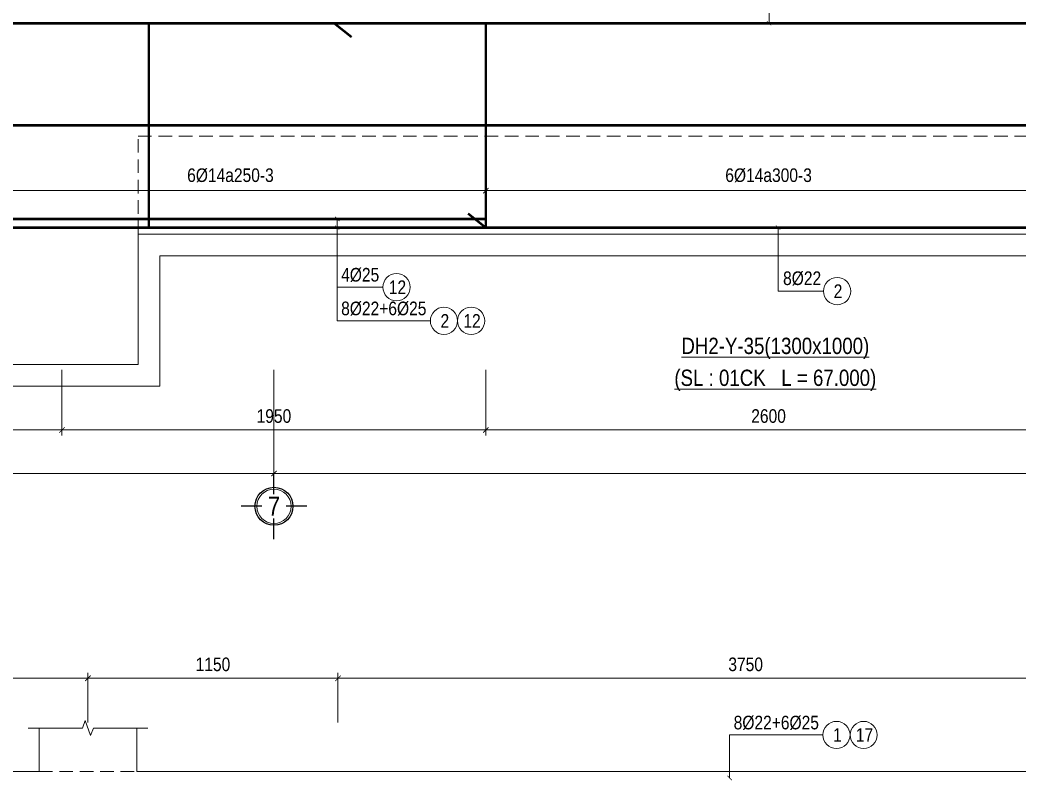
# Model space of a CAD drawing. Header units: millimetres. Extents: x 3014920 to 3563667, y -1638653 to -1356471.
# Drawn here: x 3499151 to 3503746, y -1615918 to -1612431 of the extents above; entities that cross this region are included whole.
import ezdxf
from ezdxf.enums import TextEntityAlignment as Align
from ezdxf.xclip import XClip

# ---------------------------------------------------------------- set-up
doc = ezdxf.new("R2010")
doc.units = ezdxf.units.MM
doc.header["$MEASUREMENT"] = 0
doc.header["$XCLIPFRAME"] = 0
doc.header["$PDMODE"] = 2
doc.linetypes.add('HIDDEN', pattern=[0.375, 0.25, -0.125])
doc.layers.get('0').update_dxf_attribs({"lineweight": 9})
doc.layers.get('Defpoints').update_dxf_attribs({"color": 10, "lineweight": 0})
for name, color, linetype, lineweight in [('2', 2, 'Continuous', 20), ('CDAI', 21, 'Continuous', 40), ('CTHEP', 50, 'Continuous', 50), ('DBAO', 90, 'Continuous', 13), ('DGIONG', 130, 'Continuous', 13), ('DMo', 9, 'HIDDEN', 9), ('KTH', 154, 'Continuous', 9), ('Net khuat', 8, 'HIDDEN', 13), ('TEXT', 7, 'Continuous', 15)]:
    doc.layers.add(name, color=color, linetype=linetype, lineweight=lineweight)
doc.layers.add('8', color=8, linetype='Continuous')
doc.styles.add('HELVECONDENSE', font='VHELVCN_0.TTF')
doc.styles.add('Star-HelCon', font='VHELVCN_0.TTF')
doc.styles.add('TTP-HelCon', font='VHELVCN_0.TTF')
doc.styles.add('VNI-HELVE-CONDENSE', font='VHELVCN_0.TTF')
doc.dimstyles.new('kc-25', dxfattribs={"dimtxt": 62.5, "dimasz": 20, "dimexe": 20, "dimexo": 50, "dimgap": 25, "dimtad": 3, "dimdec": 0, "dimzin": 0, "dimdsep": 46, "dimtxsty": 'VNI-HELVE-CONDENSE', "dimblk": 'DIM', "dimcen": 2.5, "dimclrd": 256, "dimclre": 154, "dimclrt": 7, "dimaunit": 1, "dimadec": 0, "dimazin": 0, "dimtfac": 1, "dimtdec": 0, "dimtix": 1, "dimtmove": 0, "dimatfit": 3, "dimldrblk": 'DOT', "dimfxl": 1, "dimtolj": 1, "dimtzin": 0, "dimarcsym": 0})
doc.dimstyles.new('TTP-25', dxfattribs={"dimscale": 25, "dimtxt": 2.5, "dimasz": 1, "dimexe": 1, "dimexo": 1, "dimgap": 0.09, "dimtad": 0, "dimdec": 4, "dimrnd": 1, "dimzin": 9, "dimdsep": 46, "dimtxsty": 'TTP-HelCon', "dimblk": 'ARCHTICK', "dimcen": 0.09, "dimdle": 1.5, "dimclrd": 256, "dimclre": 256, "dimclrt": 7, "dimadec": 0, "dimazin": 0, "dimtfac": 1, "dimtdec": 4, "dimtmove": 0, "dimatfit": 3, "dimldrblk": 'ARCHTICK', "dimfxl": 1, "dimtvp": 1, "dimtolj": 1, "dimtzin": 0, "dimarcsym": 0})

# ---------------------------------------------------------------- blocks, each defined once
blk = doc.blocks.new('2Y-34')
at = {"layer": 'CTHEP'}
blk.add_line((26079.99251, -500), (69.99249, -500), dxfattribs=at)
blk.add_lwpolyline([(30, -970), (26119.99251, -970)], dxfattribs=at)
blk = doc.blocks.new('_ArchTick')
at = {"color": 0, "linetype": 'ByBlock', "const_width": 0.15}
blk.add_lwpolyline([(-0.5, -0.5), (0.5, 0.5)], dxfattribs=at)
blk = doc.blocks.new('*D1738')
at = {"layer": 'Defpoints', "color": 0, "transparency": 16777216}
for p in [(30200.1, -1600), (32050, -1600), (30200.1, -1901)]:
    blk.add_point(p, dxfattribs=at)
at = {"layer": 'KTH', "lineweight": -2, "transparency": 16777216}
for p, q in [((30200.1, -1625), (30200.1, -1926)), ((32050, -1625), (32050, -1926)), ((32087.5, -1901), (30162.6, -1901))]:
    blk.add_line(p, q, dxfattribs=at)
at = {"layer": 'KTH', "lineweight": -2, "transparency": 16777216, "xscale": 25, "yscale": 25, "zscale": 25, "rotation": 180}
blk.add_blockref('_ArchTick', (30200.1, -1901), dxfattribs=at)
at = {"layer": 'KTH', "lineweight": -2, "transparency": 16777216, "xscale": 25, "yscale": 25, "zscale": 25}
blk.add_blockref('_ArchTick', (32050, -1901), dxfattribs=at)
at = {"layer": 'KTH', "color": 7, "transparency": 16777216, "insert": (31125, -1837.2), "char_height": 62.5, "attachment_point": 5, "style": 'TTP-HelCon'}
blk.add_mtext('\\A1;1850', dxfattribs=at)
blk = doc.blocks.new('*D1746')
at = {"layer": 'Defpoints', "color": 0, "transparency": 16777216}
for p in [(44600.1, -321.3), (44600.1, -550), (48050, -550)]:
    blk.add_point(p, dxfattribs=at)
at = {"layer": 'KTH', "lineweight": -2, "transparency": 16777216}
for p, q in [((48087.5, -321.3), (44562.6, -321.3)), ((44600.1, -525), (44600.1, -296.3)), ((48050, -525), (48050, -296.3))]:
    blk.add_line(p, q, dxfattribs=at)
at = {"layer": 'KTH', "lineweight": -2, "transparency": 16777216, "xscale": 25, "yscale": 25, "zscale": 25, "rotation": 180}
blk.add_blockref('_ArchTick', (44600.1, -321.3), dxfattribs=at)
at = {"layer": 'KTH', "lineweight": -2, "transparency": 16777216, "xscale": 25, "yscale": 25, "zscale": 25}
blk.add_blockref('_ArchTick', (48050, -321.3), dxfattribs=at)
at = {"layer": 'KTH', "color": 7, "transparency": 16777216, "insert": (46325.1, -257.5), "char_height": 62.5, "attachment_point": 5, "style": 'TTP-HelCon'}
blk.add_mtext('\\A1;3450', dxfattribs=at)
blk = doc.blocks.new('*D1747')
at = {"layer": 'Defpoints', "color": 0, "transparency": 16777216}
for p in [(48050, -321.3), (48050, -550), (49200, -550)]:
    blk.add_point(p, dxfattribs=at)
at = {"layer": 'KTH', "lineweight": -2, "transparency": 16777216}
for p, q in [((49237.5, -321.3), (48012.5, -321.3)), ((48050, -525), (48050, -296.3)), ((49200, -525), (49200, -296.3))]:
    blk.add_line(p, q, dxfattribs=at)
at = {"layer": 'KTH', "lineweight": -2, "transparency": 16777216, "xscale": 25, "yscale": 25, "zscale": 25, "rotation": 180}
blk.add_blockref('_ArchTick', (48050, -321.3), dxfattribs=at)
at = {"layer": 'KTH', "lineweight": -2, "transparency": 16777216, "xscale": 25, "yscale": 25, "zscale": 25}
blk.add_blockref('_ArchTick', (49200, -321.3), dxfattribs=at)
at = {"layer": 'KTH', "color": 7, "transparency": 16777216, "insert": (48625, -257.5), "char_height": 62.5, "attachment_point": 5, "style": 'TTP-HelCon'}
blk.add_mtext('\\A1;1150', dxfattribs=at)
blk = doc.blocks.new('*D1749')
at = {"layer": 'Defpoints', "color": 0, "transparency": 16777216}
for p in [(49200, -321.3), (49200, -550), (52950, -550)]:
    blk.add_point(p, dxfattribs=at)
at = {"layer": 'KTH', "lineweight": -2, "transparency": 16777216}
for p, q in [((52987.5, -321.3), (49162.5, -321.3)), ((49200, -525), (49200, -296.3)), ((52950, -525), (52950, -296.3))]:
    blk.add_line(p, q, dxfattribs=at)
at = {"layer": 'KTH', "lineweight": -2, "transparency": 16777216, "xscale": 25, "yscale": 25, "zscale": 25, "rotation": 180}
blk.add_blockref('_ArchTick', (49200, -321.3), dxfattribs=at)
at = {"layer": 'KTH', "lineweight": -2, "transparency": 16777216, "xscale": 25, "yscale": 25, "zscale": 25}
blk.add_blockref('_ArchTick', (52950, -321.3), dxfattribs=at)
at = {"layer": 'KTH', "color": 7, "transparency": 16777216, "insert": (51075, -257.5), "char_height": 62.5, "attachment_point": 5, "style": 'TTP-HelCon'}
blk.add_mtext('\\A1;3750', dxfattribs=at)
blk = doc.blocks.new('*D1762')
at = {"layer": 'Defpoints', "color": 0, "transparency": 16777216}
for p in [(31650.1, -602.9), (33999.6, -602.9), (31650.1, -800)]:
    blk.add_point(p, dxfattribs=at)
at = {"layer": 'KTH', "lineweight": -2, "transparency": 16777216}
for p, q in [((31650.1, -627.9), (31650.1, -825)), ((33999.6, -627.9), (33999.6, -825)), ((34037.1, -800), (31612.6, -800))]:
    blk.add_line(p, q, dxfattribs=at)
at = {"layer": 'KTH', "lineweight": -2, "transparency": 16777216, "xscale": 25, "yscale": 25, "zscale": 25, "rotation": 180}
blk.add_blockref('_ArchTick', (31650.1, -800), dxfattribs=at)
at = {"layer": 'KTH', "lineweight": -2, "transparency": 16777216, "xscale": 25, "yscale": 25, "zscale": 25}
blk.add_blockref('_ArchTick', (33999.6, -800), dxfattribs=at)
at = {"layer": 'KTH', "color": 7, "transparency": 16777216, "insert": (32824.8, -730.1), "char_height": 62.5, "attachment_point": 5, "style": 'TTP-HelCon'}
blk.add_mtext('\\A1;6Þ14a250-3', dxfattribs=at)
blk = doc.blocks.new('*D1764')
at = {"layer": 'Defpoints', "color": 0, "transparency": 16777216}
for p in [(33999.6, -602.9), (36600, -602.9), (36600, -800)]:
    blk.add_point(p, dxfattribs=at)
at = {"layer": 'KTH', "lineweight": -2, "transparency": 16777216}
for p, q in [((33999.6, -627.9), (33999.6, -825)), ((36600, -627.9), (36600, -825)), ((33962.1, -800), (36637.5, -800))]:
    blk.add_line(p, q, dxfattribs=at)
at = {"layer": 'KTH', "lineweight": -2, "transparency": 16777216, "xscale": 25, "yscale": 25, "zscale": 25, "rotation": 180}
blk.add_blockref('_ArchTick', (33999.6, -800), dxfattribs=at)
at = {"layer": 'KTH', "lineweight": -2, "transparency": 16777216, "xscale": 25, "yscale": 25, "zscale": 25}
blk.add_blockref('_ArchTick', (36600, -800), dxfattribs=at)
at = {"layer": 'KTH', "color": 7, "transparency": 16777216, "insert": (35299.8, -730.1), "char_height": 62.5, "attachment_point": 5, "style": 'TTP-HelCon'}
blk.add_mtext('\\A1;6Þ14a300-3', dxfattribs=at)
blk = doc.blocks.new('*D1767')
at = {"layer": 'Defpoints', "color": 0, "transparency": 16777216}
for p in [(33025, -1600), (23925, -1625), (33025, -2101)]:
    blk.add_point(p, dxfattribs=at)
at = {"layer": 'KTH', "lineweight": -2, "transparency": 16777216}
for p, q in [((23925, -1650), (23925, -2126)), ((33025, -1625), (33025, -2126)), ((23887.5, -2101), (33062.5, -2101))]:
    blk.add_line(p, q, dxfattribs=at)
at = {"layer": 'KTH', "lineweight": -2, "transparency": 16777216, "xscale": 25, "yscale": 25, "zscale": 25, "rotation": 180}
blk.add_blockref('_ArchTick', (23925, -2101), dxfattribs=at)
at = {"layer": 'KTH', "lineweight": -2, "transparency": 16777216, "xscale": 25, "yscale": 25, "zscale": 25}
blk.add_blockref('_ArchTick', (33025, -2101), dxfattribs=at)
at = {"layer": 'KTH', "color": 7, "transparency": 16777216, "insert": (28475, -2037.2), "char_height": 62.5, "attachment_point": 5, "style": 'TTP-HelCon'}
blk.add_mtext('\\A1;9100', dxfattribs=at)
blk = doc.blocks.new('dau truc')
blk.add_circle((0, 0), 180)
at = {"layer": '8'}
for p, q in [((0, 127), (0, 345)), ((-127, 0), (-345, 0)), ((345, 0), (127, 0)), ((0, -345), (0, -127))]:
    blk.add_line(p, q, dxfattribs=at)
blk.add_circle((0, 0), 200, dxfattribs=at)
at = {"layer": 'TEXT', "style": 'HELVECONDENSE'}
blk.add_attdef('A', text='', height=233, dxfattribs=at).set_placement((0, 0), align=Align.MIDDLE)
blk = doc.blocks.new('*D1774')
at = {"layer": 'Defpoints', "color": 0, "transparency": 16777216}
for p in [(33025, -1600), (42425, -1625), (33025, -2101)]:
    blk.add_point(p, dxfattribs=at)
at = {"layer": 'KTH', "lineweight": -2, "transparency": 16777216}
for p, q in [((33025, -1625), (33025, -2126)), ((42425, -1650), (42425, -2126)), ((42462.5, -2101), (32987.5, -2101))]:
    blk.add_line(p, q, dxfattribs=at)
at = {"layer": 'KTH', "lineweight": -2, "transparency": 16777216, "xscale": 25, "yscale": 25, "zscale": 25, "rotation": 180}
blk.add_blockref('_ArchTick', (33025, -2101), dxfattribs=at)
at = {"layer": 'KTH', "lineweight": -2, "transparency": 16777216, "xscale": 25, "yscale": 25, "zscale": 25}
blk.add_blockref('_ArchTick', (42425, -2101), dxfattribs=at)
at = {"layer": 'KTH', "color": 7, "transparency": 16777216, "insert": (37725, -2037.2), "char_height": 62.5, "attachment_point": 5, "style": 'TTP-HelCon'}
blk.add_mtext('\\A1;9400', dxfattribs=at)
blk = doc.blocks.new('*D1796')
at = {"layer": 'Defpoints', "color": 0, "transparency": 16777216}
for p in [(32050, -1600), (33999.6, -1600), (33999.6, -1901)]:
    blk.add_point(p, dxfattribs=at)
at = {"layer": 'KTH', "lineweight": -2, "transparency": 16777216}
for p, q in [((32050, -1625), (32050, -1926)), ((33999.6, -1625), (33999.6, -1926)), ((32012.5, -1901), (34037.1, -1901))]:
    blk.add_line(p, q, dxfattribs=at)
at = {"layer": 'KTH', "lineweight": -2, "transparency": 16777216, "xscale": 25, "yscale": 25, "zscale": 25, "rotation": 180}
blk.add_blockref('_ArchTick', (32050, -1901), dxfattribs=at)
at = {"layer": 'KTH', "lineweight": -2, "transparency": 16777216, "xscale": 25, "yscale": 25, "zscale": 25}
blk.add_blockref('_ArchTick', (33999.6, -1901), dxfattribs=at)
at = {"layer": 'KTH', "color": 7, "transparency": 16777216, "insert": (33024.8, -1837.2), "char_height": 62.5, "attachment_point": 5, "style": 'TTP-HelCon'}
blk.add_mtext('\\A1;1950', dxfattribs=at)
blk = doc.blocks.new('*D1797')
at = {"layer": 'Defpoints', "color": 0, "transparency": 16777216}
for p in [(33999.6, -1600), (36600, -1600), (33999.6, -1901)]:
    blk.add_point(p, dxfattribs=at)
at = {"layer": 'KTH', "lineweight": -2, "transparency": 16777216}
for p, q in [((33999.6, -1625), (33999.6, -1926)), ((36600, -1625), (36600, -1926)), ((36637.5, -1901), (33962.1, -1901))]:
    blk.add_line(p, q, dxfattribs=at)
at = {"layer": 'KTH', "lineweight": -2, "transparency": 16777216, "xscale": 25, "yscale": 25, "zscale": 25, "rotation": 180}
blk.add_blockref('_ArchTick', (33999.6, -1901), dxfattribs=at)
at = {"layer": 'KTH', "lineweight": -2, "transparency": 16777216, "xscale": 25, "yscale": 25, "zscale": 25}
blk.add_blockref('_ArchTick', (36600, -1901), dxfattribs=at)
at = {"layer": 'KTH', "color": 7, "transparency": 16777216, "insert": (35299.8, -1837.2), "char_height": 62.5, "attachment_point": 5, "style": 'TTP-HelCon'}
blk.add_mtext('\\A1;2600', dxfattribs=at)
blk = doc.blocks.new('DIM')
h = blk.add_hatch(color=1)
h.paths.add_polyline_path([(0.49, 0.29, 1), (0.29, 0.49), (-0.19, 0), (0.19, 0)])
h.paths.add_polyline_path([(0.19, 0), (-0.19, 0), (-0.49, -0.29, 1), (-0.29, -0.49)])
at = {"color": 9}
for p, q in [((-0.19, 0), (-1.5, 0)), ((0.19, 0), (1.5, 0))]:
    blk.add_line(p, q, dxfattribs=at)
at = {"color": 1}
for p, q in [((-0.49, -0.29), (0.29, 0.49)), ((-0.29, -0.49), (0.49, 0.29)), ((-0.19, 0), (0.19, 0))]:
    blk.add_line(p, q, dxfattribs=at)
blk.add_arc((-0.39, -0.39), 0.138, 135, 315, dxfattribs=at)
blk = doc.blocks.new('2Y-35')
at = {"layer": 'CDAI'}
for points in [[(32449.99984, -30), (32449.99984, -970)], [(33999.58116, -30), (33999.58116, -970)]]:
    blk.add_lwpolyline(points, dxfattribs=at)
at = {"layer": 'CTHEP'}
for p, q in [((33381.42573, -94.5255), (33299.99984, -30)), ((44854.10409, -500), (80, -500)), ((33918.15527, -905.4745), (33999.58116, -970))]:
    blk.add_line(p, q, dxfattribs=at)
for points in [[(30, -200), (30, -30), (44903.8448, -30), (44903.8448, -580.72632)], [(29900, -930), (33999.58116, -930)], [(30, -970), (45139.21977, -970)]]:
    blk.add_lwpolyline(points, dxfattribs=at)
at = {"layer": 'DBAO', "linetype": 'Continuous'}
for p, q in [((47824.99992, -550), (47824.99992, -750)), ((48274.99992, -750), (48274.99992, -550)), ((44950.09913, -750), (47824.99992, -750)), ((48274.99992, -750), (53749.99952, -750))]:
    blk.add_line(p, q, dxfattribs=at)
at = {"layer": 'DBAO'}
for points in [[(31700, -1000), (31700, -1600), (32400, -1600), (32400, -1000)], [(31600, -1100), (31600, -1700), (32500, -1700), (32500, -1100)]]:
    blk.add_lwpolyline(points, dxfattribs=at)
at = {"layer": 'DBAO', "linetype": 'Continuous', "flags": 128}
for points in [[(32400, -1000), (38200, -1000)], [(32500, -1100), (38100, -1100)]]:
    blk.add_lwpolyline(points, dxfattribs=at)
at = {"layer": 'DGIONG', "linetype": 'Continuous', "flags": 128}
blk.add_lwpolyline([(48324.99992, -550), (48074.99992, -550), (48062.49992, -584.34347), (48037.49992, -515.65653), (48024.99992, -550), (47774.98492, -550)], dxfattribs=at)
at = {"layer": 'DGIONG'}
for centre in [(51492.74217, -581.98217), (51617.74217, -581.98217), (33588.92101, -1243.93133), (35615.04656, -1262.04426), (33806.81051, -1398.91228), (33931.81051, -1398.91228)]:
    blk.add_circle(centre, 62.5, dxfattribs=at)
at = {"layer": 'Net khuat', "ltscale": 250}
for p, q in [((32400, -550), (38200, -550)), ((32400, -1000), (32400, -550)), ((47824.99992, -750), (48274.99992, -750))]:
    blk.add_line(p, q, dxfattribs=at)
at = {"layer": '2', "ltscale": 300}
ref = blk.add_blockref('dau truc', (33024.99999, -2251.86454), dxfattribs=dict(at, xscale=0.436713129747659, yscale=0.436713129747659, zscale=0.436713129747659))
ref.add_attrib('A', '7', dxfattribs={"layer": 'TEXT', "height": 87.5, "style": 'HELVECONDENSE'}).set_placement((33024.99999, -2251.86454), align=Align.MIDDLE)
at = {"layer": 'TEXT', "style": 'TTP-HelCon'}
for s, p in [('8Þ22+6Þ25', (51019.9343, -556.12923, 0)), ('4Þ25', (33334.00263, -1218.07834, 0)), ('8Þ22', (35366.55833, -1234.1472, 0)), ('8Þ22+6Þ25', (33334.00263, -1373.05934, 0))]:
    blk.add_text(s, height=62.5, dxfattribs=at).set_placement(p)
at = {"layer": 'TEXT', "style": 'Star-HelCon'}
for s, p in [('1', (51496.90884, -581.98217)), ('17', (51621.90884, -581.98217)), ('12', (33593.08768, -1243.93133)), ('2', (35619.21323, -1262.04426)), ('2', (33810.97718, -1398.91228)), ('12', (33935.97718, -1398.91228))]:
    blk.add_text(s, height=62.5, dxfattribs=at).set_placement(p, align=Align.MIDDLE)
at = {"layer": 'KTH'}
for base, p1, p2, picture, middle in [((44600.10664, -321.31689), (48050, -550), (44600.10664, -550), '*D1746', (46325.05332, -257.48356)), ((48050, -321.31689), (49200.0075, -550), (48050, -550), '*D1747', (48625.00375, -257.48356)), ((49200.0075, -321.31689), (52949.9845, -550), (49200.0075, -550), '*D1749', (51074.996, -257.48356)), ((33999.58116, -1901.04426), (32050, -1600), (33999.58116, -1600), '*D1796', (33024.79058, -1837.21093)), ((33024.99999, -2101), (42424.99999, -1625), (33024.99999, -1600), '*D1774', (37724.99999, -2037.16667))]:
    dim = blk.add_linear_dim(base=base, p1=p1, p2=p2, dimstyle='TTP-25', override={"dimtmove": 1}, dxfattribs=at)
    dim.commit()
    dim.dimension.update_dxf_attribs({"geometry": picture, "text_midpoint": middle})
dim = blk.add_linear_dim(base=(31650.09913, -800), p1=(33999.58116, -602.86333), p2=(31650.09913, -602.86333), angle=180, text='6Þ14a250-3', dimstyle='TTP-25', override={"dimtmove": 1}, dxfattribs=at)
dim.commit()
dim.dimension.update_dxf_attribs({"geometry": '*D1762', "text_midpoint": (32824.84014, -730.08334)})
dim = blk.add_linear_dim(base=(36599.9925, -800), p1=(33999.58116, -602.86333), p2=(36599.9925, -602.86333), text='6Þ14a300-3', dimstyle='TTP-25', override={"dimtmove": 1}, dxfattribs=at)
dim.commit()
dim.dimension.update_dxf_attribs({"geometry": '*D1764', "text_midpoint": (35299.78683, -730.08334)})
for base, p1, p2, picture, middle in [((33024.99999, -2101), (23924.99999, -1625), (33024.99999, -1600), '*D1767', (28474.99999, -2037.16667)), ((30200.09163, -1901.04426), (32050, -1600), (30200.09163, -1600), '*D1738', (31125.04581, -1837.21093)), ((33999.58116, -1901.04426), (36599.9925, -1600), (33999.58116, -1600), '*D1797', (35299.78683, -1837.21093))]:
    dim = blk.add_linear_dim(base=base, p1=p1, p2=p2, angle=180, dimstyle='TTP-25', override={"dimtmove": 1}, dxfattribs=at)
    dim.commit()
    dim.dimension.update_dxf_attribs({"geometry": picture, "text_midpoint": middle})
at = {"layer": 'DGIONG'}
for points in [[(35302.12221, -30), (35302.12203, 168.01783), (35730.94194, 168.01783)], [(51001.42245, -780), (51001.42227, -581.98217), (51430.24217, -581.98217)], [(33315.49083, -930), (33315.4906, -1243.93128), (33526.42101, -1243.93128)], [(33315.49079, -970), (33315.4906, -1398.91228), (33744.31051, -1398.91228)], [(35343.54656, -970), (35343.5463, -1262.04426), (35552.54656, -1262.04426)]]:
    blk.add_leader(points, dimstyle='kc-25', override={"dimtad": 0, "dimldrblk": 'ArchTick', "dimfxl": 100, "dimarcsym": 1}, dxfattribs=at)

msp = doc.modelspace()

# ---------------------------------------------------------------- block references
at = {"layer": 'DMo'}
ref = msp.add_blockref('2Y-34', (3477543.03062, -1611978.45599), dxfattribs=at)
XClip(ref).set_block_clipping_path([(-706.9756145179, -2535.230391955), (12644.1557228318, 962.4081080449)])
ref = msp.add_blockref('2Y-35', (3467294.5175, -1612416.44029), dxfattribs=at)
XClip(ref).set_block_clipping_path([(31561.7433412508, -2904.0750034638), (48579.2808579239, 1308.7115025851)])
ref = msp.add_blockref('2Y-35', (3451413.90602, -1615138.25661), dxfattribs=at)
XClip(ref).set_block_clipping_path([(47442.3549067592, -2713.9368980201), (62885.1729304851, 840.9531080429)])

# ---------------------------------------------------------------- texts
at = {"layer": 'TEXT', "style": 'TTP-HelCon'}
for s, p in [('%%UDH2-Y-35(1300x1000)', (3502625.42991, -1613967.92109)), ('%%U(SL : 01CK   L = 67.000)', (3502625.42991, -1614114.81569))]:
    msp.add_text(s, height=75, dxfattribs=at).set_placement(p, align=Align.CENTER)

doc.saveas('drawing.dxf')
